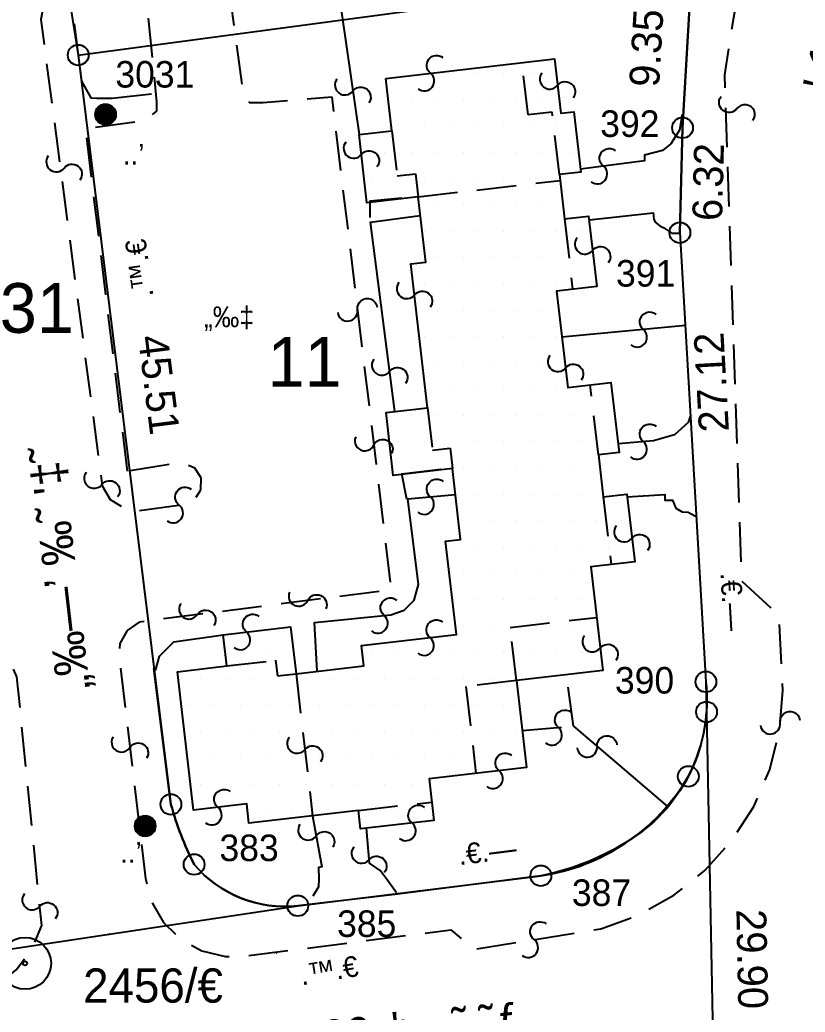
# Model space of a CAD drawing. Extents: x 160399 to 161261, y 619798 to 620526.
# Drawn here: x 160781.6 to 160829, y 620068.5 to 620128.4 of the extents above; entities that cross this region are included whole.
import ezdxf
from ezdxf.enums import TextEntityAlignment as Align

# ---------------------------------------------------------------- set-up
doc = ezdxf.new("R2010")
doc.units = 0
doc.header["$LTSCALE"] = 0.3749999999999999
doc.header["$MEASUREMENT"] = 0
doc.linetypes.add('HIDDEN', pattern=[9.524999999999999, 6.35, -3.175])
doc.layers.get('0').update_dxf_attribs({"linetype": 'CONTINUOUS'})
for name, color, linetype in [('FNCP002', 251, 'CONTINUOUS'), ('FNCS012', 3, 'CONTINUOUS'), ('PCLP004', 7, 'CONTINUOUS'), ('PCLS002', 2, 'CONTINUOUS'), ('PCLS007', 4, 'CONTINUOUS'), ('PCLS012', 4, 'CONTINUOUS'), ('PH-BLDH001', 3, 'CONTINUOUS'), ('PH-BLDP001', 3, 'CONTINUOUS'), ('PH-BLDP030', 3, 'HIDDEN'), ('PH-BLDP031', 3, 'HIDDEN'), ('PH-BLDP034', 3, 'CONTINUOUS'), ('PH-FNCP000', 3, 'CONTINUOUS'), ('PH-FNCP007', 3, 'CONTINUOUS'), ('PH-LGTS008', 3, 'CONTINUOUS'), ('PH-RODP021', 3, 'HIDDEN'), ('PH-RODP026', 3, 'HIDDEN'), ('PH-RODP028', 3, 'HIDDEN'), ('PH-RODT100', 3, 'HIDDEN'), ('RODS001', 7, 'CONTINUOUS'), ('RODS004', 3, 'CONTINUOUS'), ('SRVS002', 6, 'CONTINUOUS'), ('SRVS007', 2, 'CONTINUOUS'), ('UD_PCLS008', 11, 'CONTINUOUS')]:
    doc.layers.add(name, color=color, linetype=linetype)
doc.styles.add('HEBTXT', font='hebtxt')

# ---------------------------------------------------------------- blocks, each defined once
blk = doc.blocks.new('*X15')
at = {"color": 0}
for p, q in [((160808.9875, 620125.125), (160808.9875, 620125.125)), ((160810.575, 620125.125), (160810.575, 620125.125)), ((160812.1625, 620125.125), (160812.1625, 620125.125)), ((160813.75, 620125.125), (160813.75, 620125.125)), ((160806.60625, 620123.5375), (160806.60625, 620123.5375)), ((160808.19375, 620123.5375), (160808.19375, 620123.5375)), ((160809.78125, 620123.5375), (160809.78125, 620123.5375)), ((160811.36875, 620123.5375), (160811.36875, 620123.5375)), ((160812.95625, 620123.5375), (160812.95625, 620123.5375)), ((160814.54375, 620123.5375), (160814.54375, 620123.5375)), ((160805.8125, 620121.95), (160805.8125, 620121.95)), ((160807.4, 620121.95), (160807.4, 620121.95)), ((160808.9875, 620121.95), (160808.9875, 620121.95)), ((160810.575, 620121.95), (160810.575, 620121.95)), ((160812.1624999999, 620121.95), (160812.1624999999, 620121.95)), ((160813.7499999999, 620121.95), (160813.7499999999, 620121.95)), ((160815.3374999999, 620121.95), (160815.3374999999, 620121.95)), ((160805.01875, 620120.3624999999), (160805.01875, 620120.3624999999)), ((160806.60625, 620120.3624999999), (160806.60625, 620120.3624999999)), ((160808.1937499999, 620120.3624999999), (160808.1937499999, 620120.3624999999)), ((160809.7812499999, 620120.3624999999), (160809.7812499999, 620120.3624999999)), ((160811.3687499999, 620120.3624999999), (160811.3687499999, 620120.3624999999)), ((160812.9562499999, 620120.3624999999), (160812.9562499999, 620120.3624999999)), ((160814.5437499999, 620120.3624999999), (160814.5437499999, 620120.3624999999)), ((160816.1312499999, 620120.3624999999), (160816.1312499999, 620120.3624999999)), ((160804.225, 620118.775), (160804.225, 620118.775)), ((160805.8125, 620118.775), (160805.8125, 620118.775)), ((160807.4, 620118.775), (160807.4, 620118.775)), ((160808.9875, 620118.775), (160808.9875, 620118.775)), ((160810.575, 620118.775), (160810.575, 620118.775)), ((160812.1625, 620118.775), (160812.1625, 620118.775)), ((160813.75, 620118.775), (160813.75, 620118.775)), ((160815.3375, 620118.775), (160815.3375, 620118.775)), ((160808.19375, 620117.1875), (160808.19375, 620117.1875)), ((160809.78125, 620117.1875), (160809.78125, 620117.1875)), ((160811.36875, 620117.1875), (160811.36875, 620117.1875)), ((160812.95625, 620117.1875), (160812.95625, 620117.1875)), ((160814.54375, 620117.1875), (160814.54375, 620117.1875)), ((160807.4, 620115.6), (160807.4, 620115.6)), ((160808.9875, 620115.6), (160808.9875, 620115.6)), ((160810.575, 620115.6), (160810.575, 620115.6)), ((160812.1625, 620115.6), (160812.1625, 620115.6)), ((160813.75, 620115.6), (160813.75, 620115.6)), ((160815.3375, 620115.6), (160815.3375, 620115.6)), ((160816.925, 620115.6), (160816.925, 620115.6)), ((160808.19375, 620114.0125), (160808.19375, 620114.0125)), ((160809.78125, 620114.0125), (160809.78125, 620114.0125)), ((160811.36875, 620114.0125), (160811.36875, 620114.0125)), ((160812.95625, 620114.0125), (160812.95625, 620114.0125)), ((160814.54375, 620114.0125), (160814.54375, 620114.0125)), ((160816.1312499999, 620114.0125), (160816.1312499999, 620114.0125)), ((160807.4, 620112.4249999999), (160807.4, 620112.4249999999)), ((160808.9875, 620112.4249999999), (160808.9875, 620112.4249999999)), ((160810.575, 620112.4249999999), (160810.575, 620112.4249999999)), ((160812.1624999999, 620112.4249999999), (160812.1624999999, 620112.4249999999)), ((160813.7499999999, 620112.4249999999), (160813.7499999999, 620112.4249999999)), ((160815.3374999999, 620112.4249999999), (160815.3374999999, 620112.4249999999)), ((160816.9249999999, 620112.4249999999), (160816.9249999999, 620112.4249999999)), ((160808.19375, 620110.8375), (160808.19375, 620110.8375)), ((160809.78125, 620110.8375), (160809.78125, 620110.8375)), ((160811.36875, 620110.8375), (160811.36875, 620110.8375)), ((160812.95625, 620110.8375), (160812.95625, 620110.8375)), ((160814.54375, 620110.8375), (160814.54375, 620110.8375)), ((160807.4, 620109.25), (160807.4, 620109.25)), ((160808.9875, 620109.25), (160808.9875, 620109.25)), ((160810.575, 620109.25), (160810.575, 620109.25)), ((160812.1625, 620109.25), (160812.1625, 620109.25)), ((160813.75, 620109.25), (160813.75, 620109.25)), ((160815.3375, 620109.25), (160815.3375, 620109.25)), ((160808.19375, 620107.6625), (160808.19375, 620107.6625)), ((160809.78125, 620107.6625), (160809.78125, 620107.6625)), ((160811.36875, 620107.6625), (160811.36875, 620107.6625)), ((160812.95625, 620107.6625), (160812.95625, 620107.6625)), ((160814.54375, 620107.6625), (160814.54375, 620107.6625)), ((160808.9875, 620106.075), (160808.9875, 620106.075)), ((160810.575, 620106.075), (160810.575, 620106.075)), ((160812.1625, 620106.075), (160812.1625, 620106.075)), ((160813.75, 620106.075), (160813.75, 620106.075)), ((160815.3375, 620106.075), (160815.3375, 620106.075)), ((160816.925, 620106.075), (160816.925, 620106.075)), ((160818.5125, 620106.075), (160818.5125, 620106.075)), ((160806.60625, 620104.4874999999), (160806.60625, 620104.4874999999)), ((160808.19375, 620104.4874999999), (160808.19375, 620104.4874999999)), ((160809.78125, 620104.4874999999), (160809.78125, 620104.4874999999)), ((160811.36875, 620104.4874999999), (160811.36875, 620104.4874999999)), ((160812.95625, 620104.4874999999), (160812.95625, 620104.4874999999)), ((160814.54375, 620104.4874999999), (160814.54375, 620104.4874999999)), ((160816.1312499999, 620104.4874999999), (160816.1312499999, 620104.4874999999)), ((160817.7187499999, 620104.4874999999), (160817.7187499999, 620104.4874999999)), ((160805.8125, 620102.9), (160805.8125, 620102.9)), ((160807.4, 620102.9), (160807.4, 620102.9)), ((160808.9875, 620102.9), (160808.9875, 620102.9)), ((160810.575, 620102.9), (160810.575, 620102.9)), ((160812.1625, 620102.9), (160812.1625, 620102.9)), ((160813.75, 620102.9), (160813.75, 620102.9)), ((160815.3375, 620102.9), (160815.3375, 620102.9)), ((160816.925, 620102.9), (160816.925, 620102.9)), ((160818.5125, 620102.9), (160818.5125, 620102.9)), ((160806.60625, 620101.3125), (160806.60625, 620101.3125)), ((160808.19375, 620101.3125), (160808.19375, 620101.3125)), ((160809.78125, 620101.3125), (160809.78125, 620101.3125)), ((160811.36875, 620101.3125), (160811.36875, 620101.3125)), ((160812.95625, 620101.3125), (160812.95625, 620101.3125)), ((160814.54375, 620101.3125), (160814.54375, 620101.3125)), ((160816.13125, 620101.3125), (160816.13125, 620101.3125)), ((160817.71875, 620101.3125), (160817.71875, 620101.3125)), ((160810.575, 620099.725), (160810.575, 620099.725)), ((160812.1625, 620099.725), (160812.1625, 620099.725)), ((160813.75, 620099.725), (160813.75, 620099.725)), ((160815.3375, 620099.725), (160815.3375, 620099.725)), ((160816.925, 620099.725), (160816.925, 620099.725)), ((160809.78125, 620098.1375), (160809.78125, 620098.1375)), ((160811.36875, 620098.1375), (160811.36875, 620098.1375)), ((160812.95625, 620098.1375), (160812.95625, 620098.1375)), ((160814.54375, 620098.1375), (160814.54375, 620098.1375)), ((160816.1312499999, 620098.1375), (160816.1312499999, 620098.1375)), ((160817.7187499999, 620098.1375), (160817.7187499999, 620098.1375)), ((160819.3062499999, 620098.1375), (160819.3062499999, 620098.1375)), ((160808.9875, 620096.5499999999), (160808.9875, 620096.5499999999)), ((160810.575, 620096.5499999999), (160810.575, 620096.5499999999)), ((160812.1624999999, 620096.5499999999), (160812.1624999999, 620096.5499999999)), ((160813.7499999999, 620096.5499999999), (160813.7499999999, 620096.5499999999)), ((160815.3374999999, 620096.5499999999), (160815.3374999999, 620096.5499999999)), ((160816.9249999999, 620096.5499999999), (160816.9249999999, 620096.5499999999)), ((160818.5124999999, 620096.5499999999), (160818.5124999999, 620096.5499999999)), ((160809.78125, 620094.9625), (160809.78125, 620094.9625)), ((160811.36875, 620094.9625), (160811.36875, 620094.9625)), ((160812.95625, 620094.9625), (160812.95625, 620094.9625)), ((160814.54375, 620094.9625), (160814.54375, 620094.9625)), ((160816.13125, 620094.9625), (160816.13125, 620094.9625)), ((160810.575, 620093.375), (160810.575, 620093.375)), ((160812.1625, 620093.375), (160812.1625, 620093.375)), ((160813.75, 620093.375), (160813.75, 620093.375)), ((160815.3375, 620093.375), (160815.3375, 620093.375)), ((160816.925, 620093.375), (160816.925, 620093.375)), ((160809.78125, 620091.7875), (160809.78125, 620091.7875)), ((160811.36875, 620091.7875), (160811.36875, 620091.7875)), ((160812.95625, 620091.7875), (160812.95625, 620091.7875)), ((160814.54375, 620091.7875), (160814.54375, 620091.7875)), ((160816.13125, 620091.7875), (160816.13125, 620091.7875)), ((160817.71875, 620091.7875), (160817.71875, 620091.7875)), ((160796.2875, 620090.2), (160796.2875, 620090.2)), ((160797.875, 620090.2), (160797.875, 620090.2)), ((160799.4625, 620090.2), (160799.4625, 620090.2)), ((160804.225, 620090.2), (160804.225, 620090.2)), ((160805.8125, 620090.2), (160805.8125, 620090.2)), ((160807.4, 620090.2), (160807.4, 620090.2)), ((160808.9875, 620090.2), (160808.9875, 620090.2)), ((160810.575, 620090.2), (160810.575, 620090.2)), ((160812.1624999999, 620090.2), (160812.1624999999, 620090.2)), ((160813.7499999999, 620090.2), (160813.7499999999, 620090.2)), ((160815.3374999999, 620090.2), (160815.3374999999, 620090.2)), ((160816.9249999999, 620090.2), (160816.9249999999, 620090.2)), ((160793.90625, 620088.6124999999), (160793.90625, 620088.6124999999)), ((160795.49375, 620088.6124999999), (160795.49375, 620088.6124999999)), ((160797.08125, 620088.6124999999), (160797.08125, 620088.6124999999)), ((160798.66875, 620088.6124999999), (160798.66875, 620088.6124999999)), ((160800.2562499999, 620088.6124999999), (160800.2562499999, 620088.6124999999)), ((160801.8437499999, 620088.6124999999), (160801.8437499999, 620088.6124999999)), ((160803.4312499999, 620088.6124999999), (160803.4312499999, 620088.6124999999)), ((160805.0187499999, 620088.6124999999), (160805.0187499999, 620088.6124999999)), ((160806.6062499999, 620088.6124999999), (160806.6062499999, 620088.6124999999)), ((160808.1937499999, 620088.6124999999), (160808.1937499999, 620088.6124999999)), ((160809.7812499999, 620088.6124999999), (160809.7812499999, 620088.6124999999)), ((160811.3687499999, 620088.6124999999), (160811.3687499999, 620088.6124999999)), ((160812.9562499999, 620088.6124999999), (160812.9562499999, 620088.6124999999)), ((160793.1125, 620087.025), (160793.1125, 620087.025)), ((160794.7, 620087.025), (160794.7, 620087.025)), ((160796.2875, 620087.025), (160796.2875, 620087.025)), ((160797.875, 620087.025), (160797.875, 620087.025)), ((160799.4625, 620087.025), (160799.4625, 620087.025)), ((160801.05, 620087.025), (160801.05, 620087.025)), ((160802.6375, 620087.025), (160802.6375, 620087.025)), ((160804.225, 620087.025), (160804.225, 620087.025)), ((160805.8125, 620087.025), (160805.8125, 620087.025)), ((160807.4, 620087.025), (160807.4, 620087.025)), ((160808.9875, 620087.025), (160808.9875, 620087.025)), ((160810.575, 620087.025), (160810.575, 620087.025)), ((160812.1624999999, 620087.025), (160812.1624999999, 620087.025)), ((160793.90625, 620085.4375), (160793.90625, 620085.4375)), ((160795.49375, 620085.4375), (160795.49375, 620085.4375)), ((160797.08125, 620085.4375), (160797.08125, 620085.4375)), ((160798.66875, 620085.4375), (160798.66875, 620085.4375)), ((160800.25625, 620085.4375), (160800.25625, 620085.4375)), ((160801.84375, 620085.4375), (160801.84375, 620085.4375)), ((160803.43125, 620085.4375), (160803.43125, 620085.4375)), ((160805.01875, 620085.4375), (160805.01875, 620085.4375)), ((160806.60625, 620085.4375), (160806.60625, 620085.4375)), ((160808.1937499999, 620085.4375), (160808.1937499999, 620085.4375)), ((160809.7812499999, 620085.4375), (160809.7812499999, 620085.4375)), ((160811.3687499999, 620085.4375), (160811.3687499999, 620085.4375)), ((160812.9562499999, 620085.4375), (160812.9562499999, 620085.4375)), ((160794.7, 620083.85), (160794.7, 620083.85)), ((160796.2875, 620083.85), (160796.2875, 620083.85)), ((160797.875, 620083.85), (160797.875, 620083.85)), ((160799.4625, 620083.85), (160799.4625, 620083.85)), ((160801.05, 620083.85), (160801.05, 620083.85)), ((160802.6375, 620083.85), (160802.6375, 620083.85)), ((160804.2249999999, 620083.85), (160804.2249999999, 620083.85)), ((160805.8124999999, 620083.85), (160805.8124999999, 620083.85)), ((160807.3999999999, 620083.85), (160807.3999999999, 620083.85)), ((160808.9874999999, 620083.85), (160808.9874999999, 620083.85)), ((160810.5749999999, 620083.85), (160810.5749999999, 620083.85)), ((160812.1624999999, 620083.85), (160812.1624999999, 620083.85)), ((160793.90625, 620082.2625), (160793.90625, 620082.2625)), ((160795.49375, 620082.2625), (160795.49375, 620082.2625)), ((160797.08125, 620082.2625), (160797.08125, 620082.2625)), ((160798.66875, 620082.2625), (160798.66875, 620082.2625)), ((160800.2562499999, 620082.2625), (160800.2562499999, 620082.2625)), ((160801.8437499999, 620082.2625), (160801.8437499999, 620082.2625)), ((160803.4312499999, 620082.2625), (160803.4312499999, 620082.2625)), ((160805.0187499999, 620082.2625), (160805.0187499999, 620082.2625)), ((160806.6062499999, 620082.2625), (160806.6062499999, 620082.2625)), ((160797.875, 620080.6749999999), (160797.875, 620080.6749999999)), ((160799.4625, 620080.6749999999), (160799.4625, 620080.6749999999)), ((160801.05, 620080.6749999999), (160801.05, 620080.6749999999)), ((160802.6375, 620080.6749999999), (160802.6375, 620080.6749999999)), ((160804.225, 620080.6749999999), (160804.225, 620080.6749999999)), ((160805.8125, 620080.6749999999), (160805.8125, 620080.6749999999)), ((160807.4, 620080.6749999999), (160807.4, 620080.6749999999))]:
    blk.add_line(p, q, dxfattribs=at)
blk = doc.blocks.new('*X11')
at = {"color": 0}
for p, q in [((-0.5, 0), (0.5, 0)), ((-0.4989909192560522, 0.03175), (0.4989909192560522, 0.03175)), ((-0.4959513585020209, 0.0635), (0.4959513585020208, 0.0635)), ((-0.4908435977987285, 0.09525), (0.4908435977987285, 0.09525)), ((-0.4836021091765419, 0.127), (0.4836021091765419, 0.127)), ((-0.4741291358902129, 0.15875), (0.4741291358902129, 0.15875)), ((-0.4622875187586185, 0.1905), (0.4622875187586185, 0.1905)), ((-0.4478894255282212, 0.22225), (0.4478894255282212, 0.22225)), ((-0.4306785344082057, 0.254), (0.4306785344082057, 0.254)), ((-0.4103010327795922, 0.28575), (0.4103010327795922, 0.28575)), ((-0.3862560679135021, 0.3175), (0.3862560679135021, 0.3175)), ((-0.3578050272145432, 0.34925), (0.3578050272145432, 0.34925)), ((-0.3237885112229895, 0.381), (0.3237885112229895, 0.381)), ((-0.2822010586443644, 0.41275), (0.2822010586443644, 0.41275)), ((-0.2289535979188796, 0.4445), (0.2289535979188796, 0.4445)), ((-0.1522692927021072, 0.47625), (0.1522692927021072, 0.47625)), ((-0.4989909192560522, -0.03175), (0.4989909192560522, -0.03175)), ((-0.4959513585020209, -0.0635), (0.4959513585020208, -0.0635)), ((-0.4908435977987285, -0.09525), (0.4908435977987285, -0.09525)), ((-0.4836021091765419, -0.127), (0.4836021091765419, -0.127)), ((-0.4741291358902129, -0.15875), (0.4741291358902129, -0.15875)), ((-0.4622875187586185, -0.1905), (0.4622875187586185, -0.1905)), ((-0.4478894255282212, -0.22225), (0.4478894255282212, -0.22225)), ((-0.4306785344082057, -0.254), (0.4306785344082057, -0.254)), ((-0.4103010327795922, -0.28575), (0.4103010327795922, -0.28575)), ((-0.3862560679135021, -0.3175), (0.3862560679135021, -0.3175)), ((-0.3578050272145432, -0.34925), (0.3578050272145432, -0.34925)), ((-0.3237885112229895, -0.381), (0.3237885112229895, -0.381)), ((-0.2822010586443644, -0.41275), (0.2822010586443644, -0.41275)), ((-0.2289535979188796, -0.4445), (0.2289535979188796, -0.4445)), ((-0.1522692927021072, -0.47625), (0.1522692927021072, -0.47625))]:
    blk.add_line(p, q, dxfattribs=at)
blk = doc.blocks.new('LGTS008')
blk.add_circle((0, 0), 0.5)
blk.add_blockref('*X11', (0, 0))
at = {"style": 'HEBTXT', "flags": 8}
blk.add_attdef('DESC', text='', height=1.5, dxfattribs=at).set_placement((-3.815126273058195, -0.6481117895361033), align=Align.CENTER)
at = {"style": 'HEBTXT', "flags": 9}
blk.add_attdef('ID', (0, -2.842750834517413), '', height=1.5, dxfattribs=at)
blk = doc.blocks.new('FNCS012')
blk.add_circle((0, 0), 0.001)
blk = doc.blocks.new('RODS004')
blk.add_circle((0, 0), 0.001)
blk = doc.blocks.new('SRVS002')
for radius in [1.25, 0.1]:
    blk.add_circle((0, 0), radius)
blk = doc.blocks.new('PCLS002')
blk.add_lwpolyline([(-0.8485281374238571, -0.8485281374238571, 1), (0, 0, -1), (0.8485281374238571, 0.8485281374238571, -1)], format="xyb")
blk = doc.blocks.new('RODS001')
blk.add_circle((0, 0), 0.001)
blk = doc.blocks.new('PCLS008')
at = {"style": 'HEBTXT', "flags": 1}
blk.add_attdef('CAPTION', text='', height=1.5, dxfattribs=at).set_placement((-0.1651017121039331, -14.19119258294813), align=Align.CENTER)
blk = doc.blocks.new('SRVS007')
blk.add_circle((0, 0), 0.5)
at = {"style": 'HEBTXT'}
blk.add_attdef('NAME', text='', height=1.8, dxfattribs=at).set_placement((-0.01061771158461622, -2.996116567604858), align=Align.CENTER)
for tag, flags, p in [('KIND', 1, (1.110223024625157e-16, -6.042079831357224, -0.001)), ('HEIGHT', 1, (1.040834085586084e-16, -7.999999999999998, -0.001)), ('SOURCE-CODE', 9, (1.110223024625157e-16, -9.957920168642774, -0.001)), ('MARK-CODE', 9, (1.110223024625157e-16, -11.91584033728554, -0.0009999999999999998))]:
    blk.add_attdef(tag, text='', height=1.8, dxfattribs=dict(at, flags=flags)).set_placement(p, align=Align.CENTER)
blk = doc.blocks.new('PCLS007')
blk.add_circle((0, 0), 0.003125)

msp = doc.modelspace()

# ---------------------------------------------------------------- linework, layer by layer
at = {"layer": 'FNCP002', "flags": 128}
for points in [[(160832.94, 620162.35), (160826.38, 620148.3), (160823.56, 620138.73), (160822.14, 620131.18), (160821.59, 620121.85), (160821.43, 620115.53), (160823, 620088.46, -0.1214912386009772)], [(160823, 620088.46, -0.2846369670297955), (160818.49, 620078.97, -0.09440093274817686), (160813.05, 620076.77, 0.1757529108631169)], [(160798.4, 620074.96, -0.2495757984188275), (160792.15, 620077.45, -0.04823640438224489), (160790.75, 620081.07, 2.071296037007526)], [(160813.05, 620076.77), (160804.25, 620075.65), (160798.4, 620074.96, -0.08890278005547417)]]:
    msp.add_lwpolyline(points, format="xyb", dxfattribs=at)
for points in [[(160784.91, 620128.12), (160785.37, 620124.66)], [(160790.75, 620081.07), (160789.72, 620089.26)]]:
    msp.add_lwpolyline(points, dxfattribs=at)
at = {"layer": 'PCLP004'}
for p, q in [((160778.7800000035, 620166.6599999873), (160785.1605563859, 620126.235380228)), ((160785.1605563859, 620126.235380228), (160822.14, 620131.18)), ((160821.59, 620121.85), (160822.14, 620131.18)), ((160785.1605563859, 620126.235380228), (160790.7500000052, 620081.0699999384)), ((160821.43, 620115.53), (160821.59, 620121.85)), ((160821.43, 620115.53), (160823, 620088.46)), ((160823, 620088.46), (160823.0360556253, 620086.6452010188)), ((160823.0360556253, 620086.6452010188), (160823.63, 620056.75)), ((160798.4, 620074.96), (160813.0500000926, 620076.7700000184)), ((160775.67, 620071.54), (160798.4, 620074.96))]:
    msp.add_line(p, q, dxfattribs=at)
for centre, radius, start, end in [((160813.0851224511, 620087.3552579306), 9.976234352511964, 332.5728466698502, 355.9185309166319), ((160811.2634247529, 620089.0135315475), 12.37319343370297, 278.3020035582603, 329.6414496764309), ((160810.1681092801, 620086.4990479174), 20.16277584489905, 195.620293224013, 206.6667006811657), ((160797.6138712928, 620082.0756608838), 7.158954403966971, 220.2509314209128, 276.3043946191163)]:
    msp.add_arc(centre, radius, start, end, dxfattribs=at)
at = {"layer": 'PH-BLDP001'}
msp.add_polyline3d([(160803.703, 620124.831, 44.736), (160813.867, 620126.008, 39.12), (160814.248, 620122.723, 40.412), (160815.043, 620122.8150000001, 41.898), (160815.464, 620119.1780000001, 41.911), (160814.168, 620119.028, 47.742), (160814.476, 620116.3640000001, 45.707), (160815.931, 620116.533, 44.957), (160816.421, 620112.292, 44.629), (160814.002, 620112.012, 47.146), (160814.674, 620106.206, 46.818), (160817.276, 620106.507, 44.201), (160817.766, 620102.2760000001, 44.107), (160816.519, 620102.132, 47.293), (160816.811, 620099.609, 43.812), (160818.233, 620099.773, 43.799), (160818.706, 620095.689, 43.223), (160816.056, 620095.383, 47.206), (160816.78, 620089.133, 44.194), (160811.578, 620088.5310000001, 44.50899999999999), (160812.185, 620083.2910000001, 44.194), (160806.31, 620082.611, 47.682), (160806.6, 620080.106, 44.207), (160802.181, 620079.594, 44.408), (160802.053, 620080.701, 47.581), (160795.454, 620079.937, 44.964), (160795.32, 620081.1000000001, 44.703), (160792.109, 620080.729, 44.462), (160791.143, 620089.069, 44.301), (160794.117, 620089.4140000001, 39.776), (160793.899, 620091.299, 39.696), (160797.968, 620091.77, 39.836), (160798.296, 620088.944, 47.648), (160802.386, 620089.4180000001, 47.508), (160802.244, 620090.6440000001, 47.347), (160807.961, 620091.305, 47.447), (160807.31, 620096.9280000001, 47.347), (160808.214, 620097.033, 47.34), (160807.719, 620101.314, 47.782), (160804.156, 620100.902, 39.756), (160803.718, 620104.682, 39.642), (160806.225, 620104.9720000001, 47.307), (160805.221, 620113.6460000001, 47.26), (160806.109, 620113.7490000001, 47.36), (160805.653, 620117.687, 47.514), (160802.569, 620117.3300000001, 39.722), (160802.092, 620121.4430000001, 39.776), (160804.068, 620121.672, 44.602), (160804.068, 620121.672, 44.602), (160803.703, 620124.831, 44.736)], close=True, dxfattribs=at)
at = {"layer": 'PH-BLDP030'}
for points in [[(160814.168, 620119.028, 44.79600000000001), (160813.732, 620122.7890000001, 44.823), (160812.285, 620122.622, 44.643), (160811.919, 620125.783, 44.69600000000001)], [(160804.068, 620121.672, 44.294), (160804.383, 620118.956, 44.315), (160805.491, 620119.0850000001, 44.315), (160805.653, 620117.687, 44.341)], [(160805.653, 620117.687, 47.749), (160814.205, 620118.677, 47.815)], [(160814.476, 620116.3640000001, 46.831), (160814.967, 620112.121, 47.769)], [(160816.519, 620102.132, 47.675), (160816.029, 620106.363, 47.715)], [(160806.225, 620104.9720000001, 47.22), (160806.52, 620102.424, 47.22600000000001), (160807.576, 620102.5460000001, 47.22600000000001), (160807.719, 620101.314, 47.22600000000001)], [(160816.811, 620099.609, 47.755), (160817.284, 620095.5260000001, 47.755)], [(160811.578, 620088.5310000001, 47.213), (160811.207, 620091.738, 47.441), (160816.408, 620092.3400000001, 47.434)], [(160794.117, 620089.4140000001, 44.207), (160797.063, 620089.755, 44.629), (160797.172, 620088.814, 44.435), (160798.296, 620088.944, 44.435)], [(160798.296, 620088.944, 47.909), (160799.287, 620080.3790000001, 47.909)], [(160811.578, 620088.5310000001, 47.307), (160808.53, 620088.1780000001, 47.354), (160809.137, 620082.9380000001, 47.347)], [(160802.053, 620080.701, 47.48699999999999), (160806.472, 620081.213, 47.501)]]:
    msp.add_polyline3d(points, dxfattribs=at)
at = {"layer": 'PH-BLDP031'}
msp.add_polyline3d([(160811.926, 620085.5210000001, 37.946), (160815.022, 620085.778, 37.946), (160814.595, 620088.88, 37.946)], dxfattribs=at)
at = {"layer": 'PH-BLDP034'}
for points in [[(160802.771, 620116.439, 36.279), (160802.77, 620117.4430000001, 36.279), (160804.677, 620117.638, 36.279)], [(160804.975, 620099.464, 36.366), (160804.672, 620101.0040000001, 39.941), (160807.028, 620101.28, 39.512)]]:
    msp.add_polyline3d(points, dxfattribs=at)
at = {"layer": 'PH-FNCP000'}
for points in [[(160799.921, 620136.772, 35.436), (160801.079, 620128.533, 36.13800000000001), (160802.092, 620121.4430000001, 36.13800000000001)], [(160785.37, 620124.66, 0), (160785.917, 620123.6660000001, 33.755), (160786.262, 620123.633, 33.755), (160787.213, 620123.6340000001, 33.755)], [(160821.568, 620122.6610000001, 36.018), (160821.409, 620121.6980000001, 36.045), (160820.881, 620120.8770000001, 36.045), (160820.392, 620120.491, 36.045), (160819.295, 620120.209, 35.944), (160819.302, 620119.861, 35.924), (160815.443, 620119.3600000001, 41.911)], [(160815.978, 620116.3030000001, 35.837), (160819.82, 620116.7220000001, 35.837), (160819.854, 620116.3400000001, 35.837), (160819.941, 620116.16, 36.212), (160820.222, 620115.932, 36.212), (160820.47, 620115.812, 36.212), (160820.946, 620115.498, 36.212), (160821.361, 620115.498, 36.212)], [(160804.246, 620104.743, 36.252), (160802.784, 620116.1710000001, 36.353), (160805.782, 620116.569, 36.353)], [(160821.782, 620109.926, 36.092), (160814.323, 620109.241, 36.11199999999999)], [(160822.068997353, 620104.5123832194, 36.025), (160821.933, 620104.0970000001, 36.025), (160821.111, 620103.3350000001, 36.025), (160819.846, 620102.9920000001, 36.025), (160817.705, 620102.7960000001, 36.025)], [(160799.562, 620089.091, 36.212), (160799.399, 620092.0360000001, 36.212), (160804.004, 620092.495, 36.212), (160804.814, 620092.775, 36.212), (160805.414, 620093.387, 36.212), (160805.682, 620094.324, 36.212), (160805.022, 620099.478, 36.259), (160807.899, 620099.758, 36.259)], [(160818.251, 620099.6170000001, 36.018), (160820.518, 620099.74, 36.018), (160820.525, 620099.398, 36.018), (160820.98, 620099.405, 36.018), (160821.188, 620098.924, 36.018), (160821.57, 620098.696, 36.018), (160821.925, 620098.676, 36.018), (160822.374, 620098.4430000001, 36.018)], [(160789.815, 620089.1460000001, 35.991), (160790.053, 620090.015, 35.991), (160790.918, 620090.8770000001, 35.991), (160793.899, 620091.299, 35.991)], [(160799.275, 620080.486, 36.051), (160799.854, 620077.316, 35.917), (160799.653, 620077.262, 35.917), (160799.667, 620076.5930000001, 35.917), (160799.647, 620076.104, 35.917), (160799.2999999998, 620075.5479999997, 35.917)], [(160804.34, 620075.747, 35.984), (160803.777, 620076.523, 36.011), (160803.368, 620077.0850000001, 35.998), (160802.712, 620077.5390000001, 35.958), (160802.534, 620079.635, 36.058)]]:
    msp.add_polyline3d(points, dxfattribs=at)
at = {"layer": 'PH-FNCP007'}
msp.add_polyline3d([(160815.022, 620085.778, 37.946), (160820.688, 620080.9380000001, 35.027)], dxfattribs=at)
at = {"layer": 'PH-RODP021', "flags": 128}
msp.add_lwpolyline([(160892, 620297.109), (160864.639, 620292.06), (160842.458, 620288.2910000001), (160817.974, 620284.3990000001), (160794.42, 620281.2320000001), (160792.78, 620281.143), (160777.902, 620278.2910000001), (160766.296, 620276.0380000001), (160755.581, 620273.8990000001), (160732.106, 620272.1710000001), (160728.645, 620271.7860000001), (160726.281, 620271.219), (160724.04, 620270.278), (160721.98, 620268.9870000001), (160720.496, 620267.7220000001), (160718.195, 620265.116), (160717.139, 620262.819), (160716.452, 620260.385), (160716.151, 620257.875), (160716.263, 620255.187), (160718.52, 620239.926), (160723.117, 620212.598), (160731.524, 620162.0780000001), (160738.579, 620119.001), (160744.217, 620080.8030000001), (160744.614, 620078.1120000001), (160745.121, 620075.8330000001), (160746.003, 620073.672), (160747.74, 620071.0530000001), (160749.426, 620069.299), (160751.373, 620067.8400000001), (160753.529, 620066.714), (160755.778, 620065.966), (160758.804, 620065.6900000001), (160761.841, 620065.809), (160763.49, 620066.04), (160764.526, 620067.52), (160778.776, 620069.4680000001), (160780.205, 620070.113), (160781.429, 620071.0930000001), (160782.37, 620072.3470000001), (160782.962, 620073.7760000001), (160781.469, 620088.763), (160781.036, 620089.731), (160780.279, 620090.4750000001), (160779.304, 620090.892), (160778.455, 620090.949), (160765.644, 620089.0630000001), (160764.04, 620100.515), (160763.05, 620100.287), (160760.517, 620117.997), (160764.352, 620118.657), (160764.693, 620119.052), (160764.759, 620119.802), (160763.909, 620127.5390000001), (160763.613, 620128.2490000001), (160763.151, 620128.402), (160759.56, 620127.878), (160756.207, 620145.8740000001), (160771.44, 620148.6730000001), (160772.828, 620139.403), (160770.05, 620138.9580000001), (160769.408, 620138.6630000001), (160769.201, 620138.148), (160769.215, 620137.5390000001), (160769.59, 620137.084), (160769.978, 620136.7890000001), (160770.788, 620136.797), (160773.787, 620137.221), (160774.516, 620137.865), (160774.857, 620138.186), (160775.024, 620138.829), (160775.11, 620139.4180000001), (160774.982, 620140.201), (160770.775, 620166.1640000001), (160770.666, 620167.831), (160770.451, 620168.8080000001), (160769.928, 620169.4230000001), (160769.419, 620169.7980000001), (160768.489, 620169.797), (160761.588, 620168.807), (160757.161, 620200.473), (160761.719, 620201.28), (160761.362, 620203.643), (160771.803, 620205.0850000001), (160774.431, 620187.02), (160771.185, 620186.388), (160770.301, 620186.0390000001), (160770.255, 620185.5430000001), (160770.349, 620185.081), (160770.945, 620184.721), (160771.481, 620184.694), (160775.858, 620185.381), (160776.492, 620180.241), (160772.048, 620179.42), (160771.245, 620179.145), (160771.205, 620178.6490000001), (160771.36, 620178.228), (160775.661, 620174.376), (160781.545, 620137.55), (160782.418, 620136.978), (160783.721, 620136.782), (160786.566, 620137.24), (160787.142, 620137.537), (160787.449, 620138.419), (160787.214, 620139.2420000001), (160786.728, 620139.6780000001), (160786.08, 620139.755), (160785.754, 620139.636), (160783.124, 620138.997), (160778.794, 620166.305), (160793.82, 620168.7220000001), (160796.838, 620148.3150000001), (160793.505, 620147.836), (160792.992, 620147.591), (160792.762, 620147.071), (160792.81, 620146.738), (160794.318, 620137.3), (160794.617, 620136.7740000001), (160795.176, 620136.544), (160795.617, 620136.626), (160798.609, 620136.983), (160799.175, 620132.4580000001), (160795.14, 620131.685), (160794.553, 620131.4480000001), (160794.221, 620130.91), (160794.204, 620130.5190000001), (160795.039, 620124.381), (160795.083, 620123.795), (160795.487, 620123.368), (160796.305, 620123.378), (160800.442, 620123.724), (160804.031, 620094.005), (160788.83, 620092.0630000001), (160788.108, 620091.55), (160787.681, 620090.7740000001), (160787.607, 620090.1070000001), (160789.219, 620076.6070000001), (160789.582, 620075.202), (160790.31, 620073.947), (160791.348, 620072.934), (160792.621, 620072.2370000001), (160794.034, 620071.908), (160795.241, 620071.9330000001), (160807.624, 620073.517), (160809.004, 620072.327), (160816.668, 620073.579), (160818.945, 620074.407), (160821.058, 620075.594), (160822.951, 620077.106), (160824.574, 620078.905), (160825.885, 620080.944), (160826.848, 620083.167), (160827.438, 620085.517), (160827.64, 620087.932), (160827.558, 620089.5210000001), (160827.395, 620092.4870000001), (160825.17, 620094.513), (160824.131, 620125.044), (160825.22, 620131.8150000001), (160826.696, 620138.511), (160828.553, 620145.113), (160829.693, 620148.572), (160832.331, 620154.733), (160834.44, 620155.0970000001), (160836.812, 620159.39), (160841.211, 620166.2420000001), (160849.335, 620176.157), (160851.997, 620179.0040000001), (160852.242, 620181.7890000001), (160859.654, 620187.513), (160868.324, 620193.2180000001), (160871.19, 620192.3030000001), (160877.572, 620196.5800000001), (160884.423, 620200.937), (160898.172, 620203.1630000001)], dxfattribs=at)
at = {"layer": 'PH-RODP026', "flags": 128}
msp.add_lwpolyline([(160787.219, 620123.6340000001), (160789.853, 620123.936)], dxfattribs=at)
at = {"layer": 'PH-RODP028', "flags": 128}
msp.add_lwpolyline([(160788.132, 620101.1460000001), (160785.603, 620121.809), (160788.963, 620122.26), (160789.391, 620122.435), (160789.9, 620122.8500000001), (160789.906, 620123.4060000001), (160789.271, 620129.738), (160788.882, 620130.635), (160788.426, 620130.802), (160784.17, 620129.9280000001), (160783.446, 620129.503), (160782.995, 620128.795), (160782.906, 620128.38), (160786.479, 620101.2390000001), (160786.6, 620100.2760000001), (160787.094, 620099.4400000001), (160788.335, 620098.7170000001), (160791.535, 620099.155), (160792.177, 620099.447), (160792.563, 620100.0380000001), (160792.572, 620100.7440000001), (160792.201, 620101.344), (160791.378, 620101.6710000001), (160788.132, 620101.1460000001)], close=True, dxfattribs=at)

# ---------------------------------------------------------------- block references
at = {"layer": 'FNCS012'}
ref = msp.add_blockref('FNCS012', (160822.7256098982, 620093.1910446207), dxfattribs=dict(at, xscale=1.25, yscale=1.25, zscale=1.25, rotation=273.3193097813765))
ref.add_attrib('FENCE_TYPE', '.€.—', dxfattribs={"layer": '0', "height": 1.25, "rotation": 273.3193097813765, "style": 'HEBTXT', "flags": 8}).set_placement((160823.9735128479, 620093.2634202258), align=Align.CENTER)
ref = msp.add_blockref('FNCS012', (160810.05005203, 620076.3881884402), dxfattribs=dict(at, xscale=1.25, yscale=1.25, zscale=1.25, rotation=7.253194612704995))
ref.add_attrib('FENCE_TYPE', '.€.—', dxfattribs={"layer": '0', "height": 1.25, "rotation": 7.253194612704998, "style": 'HEBTXT', "flags": 8}).set_placement((160809.8922341804, 620077.6281858298), align=Align.CENTER)
at = {"layer": 'PCLS002'}
for p, rotation in [((160806.3965842394, 620125.1429193871, 43.24769135299424), 6.605479580890582), ((160801.7168693814, 620124.0685440135, 36.13800000000001), 278.1312337202326), ((160814.0525462759, 620124.4082112437, 39.74920154434524), 276.6157052925411), ((160824.8692326254, 620123.0080107577, 31.614), 98.09068281466836), ((160802.2311585308, 620120.2430858761, 39.76024620406158), 276.6152533848028), ((160784.313457842, 620119.4247398, 33.368), 277.4996255791876), ((160816.8230582304, 620119.5391679641, 39.76992494810213), 7.397129533217085), ((160816.170073457, 620114.4637948341, 44.79696715528701), 276.5906618838877), ((160805.4372769201, 620111.777488043, 47.27012451717599), 276.6025027016046), ((160801.9928891798, 620110.8817387758, 31.614), 322.7539352275414), ((160819.2332603252, 620109.6919355574, 36.09883399832371), 5.247061174778056), ((160814.5382729443, 620107.3786656028, 46.88424772953955), 276.6021703958283), ((160803.9347855127, 620107.1756670045, 36.27349976964085), 277.2903289501822), ((160819.2301188413, 620102.9356185396, 36.025), 5.230620282470876), ((160802.9780157361, 620102.7243199607, 31.614), 290.2122447651657), ((160786.5904819436, 620100.351751143, 33.368), 277.1616270665396), ((160806.3931927176, 620099.6114494129, 36.259), 5.558725162455193), ((160791.245912848, 620099.115431196, 33.368), 7.793928154811393), ((160818.5409182844, 620097.1143567162, 43.42402974251451), 276.6064384489272), ((160798.9955516445, 620093.3616975392, 31.614), 290.2122447651657), ((160792.3438654212, 620092.511913009, 31.614), 281.5005999216673), ((160803.6032583793, 620092.4550563727, 36.212), 5.692114204130713), ((160795.3059001861, 620091.4618532779, 39.7444064944825), 6.602787840170972), ((160806.3739900371, 620091.1215097804, 47.41924051140668), 6.595258196701913), ((160816.6224025398, 620090.4934753125, 44.84964026257723), 276.6076921254413), ((160827.4778300468, 620085.993185955, 31.614), 322.7539352275414), ((160814.1076183471, 620085.7020968718, 37.946), 4.7452624413061), ((160788.2763755392, 620084.5011874822, 31.614), 282.4107747176405), ((160816.442735043, 620084.5643823495, 37.21406819791643), 319.4954464124584), ((160798.8245111827, 620084.3761914432, 47.909), 276.5999715370078), ((160810.5339539715, 620083.0999002043, 45.17422953998804), 6.602302997557379), ((160793.5845810362, 620080.8994891201, 44.57274899711392), 6.590749075914224), ((160805.284628729, 620079.9535967208, 44.26683019359115), 6.609010425312221), ((160799.5139948968, 620079.1775132597, 35.9956885731221), 280.3509655212403), ((160802.6954854438, 620077.7334635381, 35.96727784054859), 274.854120540747), ((160782.8468858566, 620074.9315362812, 31.614), 275.6890167992735), ((160812.6449944485, 620072.9217971098, 31.614), 7.974381238387288)]:
    msp.add_blockref('PCLS002', p, dxfattribs=dict(at, rotation=rotation))
at = {"layer": 'PCLS007'}
ref = msp.add_blockref('PCLS007', (160821.86495, 620126.51495), dxfattribs=dict(at, xscale=1.25, yscale=1.25, zscale=1.25, rotation=86.62576367149032))
ref.add_attrib('FRONT-LEN', '9.35', dxfattribs={"layer": '0', "height": 1.8, "rotation": 86.62576367216292, "style": 'HEBTXT'}).set_placement((160820.3051587582, 620126.6069148409), align=Align.CENTER)
ref = msp.add_blockref('PCLS007', (160821.5099, 620118.68995), dxfattribs=dict(at, xscale=1.25, yscale=1.25, zscale=1.25, rotation=88.54976077201161))
ref.add_attrib('FRONT-LEN', '6.32', dxfattribs={"layer": '0', "height": 1.8, "rotation": 88.54976077192457, "style": 'HEBTXT'}).set_placement((160824.0338632361, 620118.5588357832), align=Align.CENTER)
ref = msp.add_blockref('PCLS007', (160822.21495, 620101.9949500003), dxfattribs=dict(at, xscale=1.25, yscale=1.25, zscale=1.25, rotation=93.15756665718978))
ref.add_attrib('FRONT-LEN', '27.12', dxfattribs={"layer": '0', "height": 1.8, "rotation": 93.15756665653711, "style": 'HEBTXT'}).set_placement((160824.2241412915, 620106.5632288879), align=Align.CENTER)
ref = msp.add_blockref('PCLS007', (160787.95525, 620103.6525999999, 500), dxfattribs=dict(at, xscale=1.25, yscale=1.25, zscale=1.25, rotation=277.0548396817189))
ref.add_attrib('FRONT-LEN', '45.51', dxfattribs={"layer": '0', "height": 1.8, "rotation": 277.0548396828192, "style": 'HEBTXT'}).set_placement((160789.1368842379, 620106.2613461171), align=Align.CENTER)
at = {"layer": 'PCLS007', "xscale": 1.25, "yscale": 1.25, "zscale": 1.25}
for p, rotation in [((160823.018, 620087.55255, 500), 271.1364840108131), ((160805.7249, 620075.8649500001), 7.043557385654132), ((160787.03495, 620073.2499500001), 8.556439509839873)]:
    msp.add_blockref('PCLS007', p, dxfattribs=dict(at, rotation=rotation))
at = {"layer": 'PCLS007'}
ref = msp.add_blockref('PCLS007', (160823.333, 620071.6976000001, 500), dxfattribs=dict(at, xscale=1.25, yscale=1.25, zscale=1.25, rotation=271.13828357657))
ref.add_attrib('FRONT-LEN', '29.90', dxfattribs={"layer": '0', "height": 1.8, "rotation": 271.1382835767713, "style": 'HEBTXT'}).set_placement((160824.8951916589, 620071.7286398272), align=Align.CENTER)
at = {"layer": 'PCLS012', "xscale": 1.25, "yscale": 1.25, "zscale": 1.25}
for p, rotation in [((160822.6865737398, 620084.6465831106), 74.24644454093976), ((160791.3626438983, 620079.2261376211), 291.1421195983428), ((160818.1773316317, 620078.7522385737), 33.97142760695698), ((160794.9641803731, 620075.4249812576), 338.2776627510087)]:
    msp.add_blockref('PCLS007', p, dxfattribs=dict(at, rotation=rotation))
at = {"layer": 'PH-BLDH001'}
msp.add_blockref('*X15', (-1.369999999995343, 0.02000000001862645), dxfattribs=at)
at = {"layer": 'PH-LGTS008'}
ref = msp.add_blockref('LGTS008', (160786.812, 620122.6560000001, 33.313), dxfattribs=dict(at, xscale=1.25, yscale=1.25, zscale=1.25))
ref.add_attrib('DESC', '..’', dxfattribs={"layer": '0', "height": 1.25, "style": 'HEBTXT', "flags": 8}).set_placement((160788.5052036282, 620119.63069247), align=Align.CENTER)
ref = msp.add_blockref('LGTS008', (160789.199, 620079.7710000001, 33.661), dxfattribs=dict(at, xscale=1.25, yscale=1.25, zscale=1.25))
ref.add_attrib('DESC', '..’', dxfattribs={"layer": '0', "height": 1.25, "style": 'HEBTXT', "flags": 8}).set_placement((160788.334599277, 620077.5496966487), align=Align.CENTER)
at = {"layer": 'RODS001'}
ref = msp.add_blockref('RODS001', (160822.739071465, 620134.365203916), dxfattribs=dict(at, rotation=77.41001854531036))
ref.add_attrib('STREET-NAME', "' 17.00 ‡…˜ ˜ƒ", dxfattribs={"layer": '0', "color": 11, "height": 2, "rotation": 77.41001854531036, "style": 'HEBTXT'}).set_placement((160832.6138516736, 620132.1828444314), align=Align.CENTER)
ref = msp.add_blockref('RODS001', (160776.2176556053, 620117.4054970343), dxfattribs=dict(at, rotation=96.53964237163044))
ref.add_attrib('STREET-NAME', "„‰—’ ‰˜ '‡˜", dxfattribs={"layer": '0', "color": 11, "height": 2, "rotation": 96.53964237163044, "style": 'HEBTXT'}).set_placement((160785.0275318721, 620095.4130460944), align=Align.CENTER)
ref = msp.add_blockref('RODS001', (160767.9785522141, 620057.7254376737, 33.141), dxfattribs=dict(at, rotation=5.313670013790824))
ref.add_attrib('STREET-NAME', "' 15.00 ‡…˜ ˜ƒ", dxfattribs={"layer": '0', "color": 11, "height": 2, "rotation": 5.313670013790824, "style": 'HEBTXT'}).set_placement((160803.4146929841, 620066.3711243136), align=Align.CENTER)
at = {"layer": 'RODS004'}
ref = msp.add_blockref('RODS004', (160786.7866134751, 620113.0960605019), dxfattribs=dict(at, xscale=1.25, yscale=1.25, zscale=1.25, rotation=97.9394649881764))
ref.add_attrib('COVER_TYPE', '.™.€', dxfattribs={"layer": '0', "height": 1.25, "rotation": 97.9394649881764, "style": 'HEBTXT', "flags": 8}).set_placement((160789.4595536283, 620113.4551393151), align=Align.CENTER)
ref = msp.add_blockref('RODS004', (160797.1124205372, 620072.1102369671), dxfattribs=dict(at, xscale=1.25, yscale=1.25, zscale=1.25, rotation=9.40920420758875))
ref.add_attrib('COVER_TYPE', '.™.€', dxfattribs={"layer": '0', "height": 1.25, "rotation": 9.40920420758875, "style": 'HEBTXT', "flags": 8}).set_placement((160800.3850898646, 620070.4489677103), align=Align.CENTER)
at = {"layer": 'SRVS002'}
ref = msp.add_blockref('SRVS002', (160781.96, 620071.49, 1000), dxfattribs=dict(at, xscale=1.25, yscale=1.25, zscale=1.25))
ref.add_attrib('NAME', '2456/€', dxfattribs={"layer": '0', "height": 2.06, "style": 'HEBTXT'}).set_placement((160789.6726022307, 620069.1244695797), align=Align.CENTER)
at = {"layer": 'SRVS007'}
ref = msp.add_blockref('SRVS007', (160785.1605563859, 620126.235380228, 1000), dxfattribs=dict(at, xscale=1.25, yscale=1.25, zscale=1.25))
ref.add_attrib('NAME', '3031', dxfattribs={"layer": '0', "height": 1.6, "style": 'HEBTXT'}).set_placement((160789.7821166367, 620124.2755547925), align=Align.CENTER)
ref = msp.add_blockref('SRVS007', (160821.59, 620121.85, 1000), dxfattribs=dict(at, xscale=1.25, yscale=1.25, zscale=1.25))
ref.add_attrib('NAME', '392', dxfattribs={"layer": '0', "height": 1.6, "style": 'HEBTXT'}).set_placement((160818.4134240309, 620121.2997236693), align=Align.CENTER)
ref = msp.add_blockref('SRVS007', (160821.43, 620115.53, 1000), dxfattribs=dict(at, xscale=1.25, yscale=1.25, zscale=1.25))
ref.add_attrib('NAME', '391', dxfattribs={"layer": '0', "height": 1.6, "style": 'HEBTXT'}).set_placement((160819.3661187555, 620112.2776581882), align=Align.CENTER)
ref = msp.add_blockref('SRVS007', (160823, 620088.46, 1000), dxfattribs=dict(at, xscale=1.25, yscale=1.25, zscale=1.25))
ref.add_attrib('NAME', '390', dxfattribs={"layer": '0', "height": 1.6, "style": 'HEBTXT'}).set_placement((160819.3015216044, 620087.750367225), align=Align.CENTER)
at = {"layer": 'SRVS007', "xscale": 1.25, "yscale": 1.25, "zscale": 1.25}
for p in [(160823.0360556295, 620086.6452010779, 1000), (160821.94, 620082.76, 1000), (160790.75, 620081.07, 1000)]:
    msp.add_blockref('SRVS007', p, dxfattribs=at)
at = {"layer": 'SRVS007'}
ref = msp.add_blockref('SRVS007', (160792.15, 620077.45, 1000), dxfattribs=dict(at, xscale=1.25, yscale=1.25, zscale=1.25))
ref.add_attrib('NAME', '383', dxfattribs={"layer": '0', "height": 1.6, "style": 'HEBTXT'}).set_placement((160795.463516463, 620077.6525536777), align=Align.CENTER)
ref = msp.add_blockref('SRVS007', (160813.05, 620076.77, 1000), dxfattribs=dict(at, xscale=1.25, yscale=1.25, zscale=1.25))
ref.add_attrib('NAME', '387', dxfattribs={"layer": '0', "height": 1.6, "style": 'HEBTXT'}).set_placement((160816.7065173067, 620074.9499415773), align=Align.CENTER)
ref = msp.add_blockref('SRVS007', (160798.4, 620074.96, 1000), dxfattribs=dict(at, xscale=1.25, yscale=1.25, zscale=1.25))
ref.add_attrib('NAME', '385', dxfattribs={"layer": '0', "height": 1.6, "style": 'HEBTXT'}).set_placement((160802.5536847821, 620073.081180226), align=Align.CENTER)
at = {"layer": 'UD_PCLS008'}
ref = msp.add_blockref('PCLS008', (160782.6675133375, 620110.1159200541, 31), dxfattribs=dict(at, xscale=1.25, yscale=1.25, zscale=1.25))
ref.add_attrib('PARCEL', '31', dxfattribs={"layer": '0', "height": 3, "style": 'HEBTXT'}).set_placement((160782.6675133375, 620110.990920054), align=Align.MIDDLE_CENTER)
ref = msp.add_blockref('PCLS008', (160798.8165206829, 620106.8747793757, 11), dxfattribs=dict(at, xscale=1.25, yscale=1.25, zscale=1.25))
ref.add_attrib('PARCEL', '11', dxfattribs={"layer": '0', "height": 3, "style": 'HEBTXT'}).set_placement((160798.8165206829, 620107.7497793756), align=Align.MIDDLE_CENTER)

# ---------------------------------------------------------------- texts
at = {"layer": 'PH-RODT100', "style": 'HEBTXT', "width": 0.955}
msp.add_text('„‰‡', height=1.25, dxfattribs=at).set_placement((160792.744, 620109.8300000001, 33.635))

doc.saveas('drawing.dxf')
